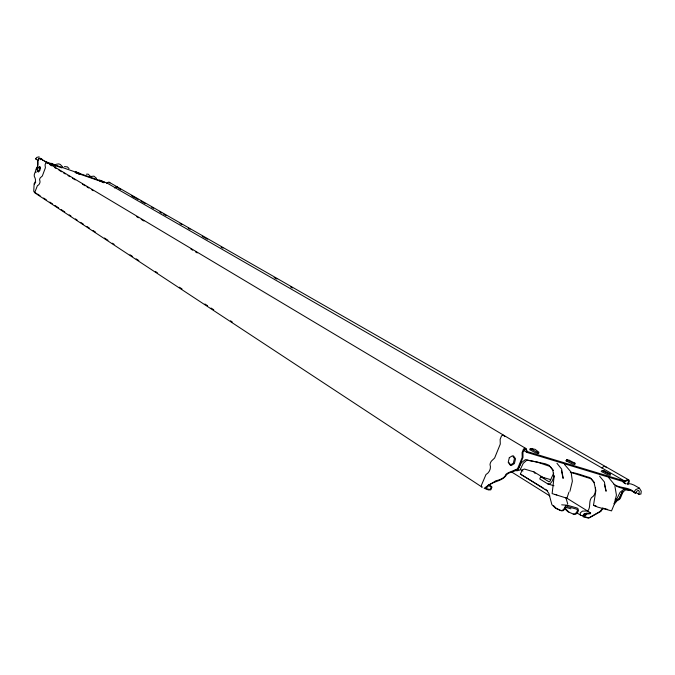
<?xml version="1.0" encoding="UTF-8"?>
<svg xmlns="http://www.w3.org/2000/svg" width="675" height="675" viewBox="0 0 675 675"><rect width="100%" height="100%" fill="white"/><g stroke="black" fill="none" stroke-linecap="round" stroke-linejoin="round"><path stroke-width="1.01" d="M488.177 485.376L487.763 486.945L486.346 487.477M37.792 165.434L37.454 160L35.615 158.768L36.72 157.427L39.133 156.811M627.683 483.595L631.058 483.958L634.171 485.148L639.402 488.152L641.25 491.197L640.921 494.049L638.913 494.303L639.242 491.451L638.575 490.421L637.183 490.835L635.327 493.231C628.973 487.915 620.021 489.746 613.811 484.194M565.971 497.635L590.625 512.907L590.473 513.742L584.727 514.181L583.934 515.59L584.609 516.687L588.144 517.7L589.672 517.396L599.923 511.532L602.64 508.452M595.342 487.755C595.814 491.56 595.139 495.585 591.435 497.686C588.381 501.77 591.157 507.178 587.596 511.245M614.925 486.321L616.427 495.087L614.258 504.267L611.533 510.882L597.847 507.153L593.494 505.339L595.882 490.514L593.992 482.448L590.034 477.613C583.504 475.951 577.142 472.956 570.535 472.314M569.919 491.358L572.375 481.199L571.084 472.078L564.511 464.451M36.02 172.437L36.172 171.88M568.941 492.126L566.907 498.218L552.125 493.594L554.032 477.343L552.783 470.138L548.902 465.235L545.257 463.759L525.352 459.641L521.319 462.772L518.122 469.462L514.797 470.289M38.391 160.397L39.209 158.65A1.207 1.139 -59.4 0 1 39.58 158.642M36.543 169.214L37.614 166.328M106.692 183.44L108.354 182.157L109.24 182.301L628.543 479.782A1.814 1.375 -59.6 0 1 629.184 481.857L627.961 484.65M36.374 193.345L34.67 192.772L33.75 191.227L34.138 183.6A7.771 5.518 41 0 0 34.374 176.555A6.674 4.725 41.4 0 1 34.467 173.99L35.733 170.581A2.135 0.759 -71.3 0 1 36.062 169.054C38.821 165.847 37.403 162.219 38.441 158.811A1.063 1.004 -59.4 0 1 39.766 158.144L525.977 448.563L527.377 451.583L527.023 452.452L624.527 482.009L627.202 480.49A2.059 1.552 -59.6 0 1 628.56 480.963L627.531 484.026M564.308 508.25L567.903 511.718L574.172 514.443L575.8 514.156L577.42 512.772L578.517 510.638L577.96 508.621L577.133 508.039L567.388 505.229L565.591 506.005L564.022 508.933L562.402 510.325L560.773 510.612L555.474 508.165L551.905 504.689L548.851 493.307L546.784 490.539L520.374 474.078L522.433 469.707L524.433 469.057L533.942 471.884L544.7 478.491M550.716 479.663L540.7 476.702L539.772 478.955L547.923 483.983L553.964 485.755M553.686 473.141L549.788 481.612L548.851 481.714L540.7 476.702M554.318 475.867L552.007 481.511L550.108 483.756L547.923 483.983M586.794 513.177L585.571 515.633L583.234 515.227M622.333 491.721L619.928 497.5A3.628 2.472 -74.7 0 1 618.317 499.475L615.929 501.002L613.972 503.432M623.362 491.054L620.595 497.703A3.628 2.472 -74.7 0 1 618.983 499.677L617.068 500.774L614.984 503.347A11.424 4.877 -7.7 0 1 614.284 503.904M34.476 184.165L35.708 182.031M614.807 484.92C620.899 488.388 628.518 486.979 633.952 491.948L635.816 489.561L639.402 488.152M516.712 470.846L520.037 470.028L523.226 463.345L526.897 460.131L537.182 462.105L550.311 466.535L553.416 470.45M615.203 499.087L616.916 498.724L620.072 492.286L623.886 489.24L631.462 490.421M615.271 499.972L618.697 499.247L621.852 492.818L625.717 489.788L629.708 490.042M573.235 514.173L574.864 513.894L576.484 512.502L577.522 510.359L576.872 509.254L567.228 506.478L563.338 510.595L561.718 510.882L556.411 508.435L553.559 505.651M56.32 164.244L58.717 163.898L60.235 164.422L62.851 167.096M90.096 176.572L93.926 176.15L96.593 178.386M64.496 166.539L67.492 166.953L69.044 168.632M601.754 467.859L604.066 466.383L605.365 466.509A1.78 1.358 -59.6 0 1 606.167 467.674M86.366 174.209L88.096 174.116L90.939 176.858M587.469 510.95L582.441 511.135L580.247 512.89L580.458 515.101L583.782 516.299M590.625 512.907L584.305 513.608L583.386 514.848L583.208 516.831L588.727 518.172L601.045 511.312A13.103 5.535 -7.7 0 1 603.07 508.781M114.716 187.464L117.113 186.806A1.055 0.97 -60.7 0 1 117.517 187.102M114.531 187.962L116.243 187.169A1.19 1.097 -60.6 0 1 116.927 187.304M561.684 504.824L567.388 505.229M530.212 448.563L535.089 449.322L539.047 452.368L536.178 451.676L530.212 448.563L533.081 449.255M570.333 472.23L591.393 478.879L594.557 482.743M593.494 505.339L596.185 506.09M610.284 475.335L607.5 474.677L601.189 471.428M574.99 464.602L572.105 463.919L565.836 460.671L567.759 461.126M607.66 509.439L602.429 508.013M565.169 507.161L570.94 508.823M555.179 494.421L556.833 494.902M520.374 474.078L543.316 488.067M525.977 448.563L525.369 448.377A1.89 1.485 -58.9 0 0 523.226 449.677L522.087 452.621L522.214 457.422L518.181 467.294A3.763 2.371 -74.3 0 1 516.577 469.361L509.389 472.281A11.711 5.24 -6.7 0 0 505.718 474.576A13.559 6.092 -6.3 0 1 495.771 480.803L484.178 488.27L488.489 489.949L490.809 489.856L491.974 487.088L489.628 484.827M628.543 479.782L627.218 479.655L624.873 481.174L527.377 451.583M100.912 180.613L99.537 180.166L104.119 182.064L101.596 180.832M76.562 172.893L75.094 172.42L79.895 174.403L77.287 173.129M101.343 181.474L99.191 180.782L103.975 182.756L102.136 181.803M52.422 163.772L50.988 163.308L55.434 164.953M77.549 172.479L75.44 171.796L80.038 173.703L78.308 172.792M52.878 164.649C44.238 161.73 61.374 168.531 53.679 164.987M44.212 161.19L51.173 163.603M54.152 164.641L99.908 180.529M102.895 181.567L106.869 182.95L624.873 481.174L624.527 482.009L622.704 480.954M47.005 162.726L49.992 163.755M54.962 165.485L61.931 167.898M79.836 174.116L98.727 180.672M623.362 482.482L625.894 483.857M118.749 188.35L120.58 189.397M131.549 195.691L133.372 196.737M135.203 197.792L137.945 199.361M143.429 202.508L145.26 203.555M151.656 207.225L153.487 208.28M159.882 211.95L161.713 212.996M163.536 214.043L166.278 215.62M179.989 223.484L181.82 224.53M188.215 228.201L190.046 229.255M204.668 237.642L207.411 239.22M221.122 247.084L222.953 248.13M274.143 277.501L276.885 279.07M290.596 286.934L292.418 287.989M132.73 196.45L134.561 197.497M140.957 201.167L142.788 202.222M202.213 236.317L204.044 237.364M635.504 492.328L638.913 494.303M49.933 164.742L51.747 165.822M54.456 167.442L56.261 168.531M58.97 170.151L61.687 171.771M63.492 172.859L65.298 173.939M68.015 175.559L69.82 176.639M72.529 178.268L75.237 179.887M82.468 184.216L85.185 185.836M86.991 186.916L88.796 187.996M91.505 189.624L93.319 190.704M136.696 216.667L138.502 217.747M141.21 219.367L143.927 220.995M190.924 249.117L192.729 250.197M195.438 251.826L197.243 252.906M523.496 450.335L527.023 452.452L525.952 449.71A2.135 1.679 -58.9 0 0 524.441 449.314L522.939 452.36L522.99 457.49L518.898 467.505A3.763 2.371 -74.3 0 1 517.295 469.581C514.173 472.044 509.726 471.749 506.765 474.491C502.327 482.161 491.316 480.971 485.663 487.62L485.536 488.346L489.333 489.434L490.75 488.903L491.172 487.325L488.278 485.013M622.898 481.874L626.02 483.806M520.29 469.344L522.982 471.007M545.079 489.164L547.72 490.818M511.464 471.884L549.872 495.948M576.669 512.738L581.133 515.54M37.462 193.987L40.103 195.725M43.63 198.037L46.28 199.775M49.798 202.095L52.447 203.833M55.088 205.563L58.615 207.883M61.256 209.621L64.783 211.933M69.188 214.827L70.951 215.992M75.364 218.886L77.127 220.042M80.646 222.362L83.295 224.092M86.822 226.412L89.463 228.15M92.99 230.462L95.631 232.2M104.448 237.988L107.975 240.308M112.379 243.203L114.142 244.358M130.005 254.779L132.654 256.517M136.173 258.837L138.822 260.575M155.562 271.578L157.326 272.734M179.364 287.204L182.005 288.942M204.922 303.995L207.562 305.733M211.089 308.053L213.739 309.791M230.479 320.794L232.242 321.95M533.942 471.884L535.022 473.437M40.163 158.287L40.905 159.764M537.148 452.326L538.768 453.592L535.773 452.874L529.554 449.626M35.615 158.768L36.636 159.629M633.952 491.948L635.327 493.231M565.237 508.511L568.839 511.987M608.875 477.883L613.929 483.958M599.56 476.137L604.387 481.975L606.083 491.257L604.378 484.498M556.942 463.252L561.667 469.15L563.136 478.406L561.448 470.745M513.447 455.861L515.548 458.747L514.384 463.607L511.118 465.573L509.026 462.679M41.437 158.532L42.736 160.38M48.052 163.409L47.005 162.472A1.08 1.012 -59.4 0 0 45.672 163.148L45.073 164.86L45.402 167.763L42.322 176.015L40.39 177.711A3.4 3.189 -57.4 0 0 39.597 179.854A4.236 3.982 -56.7 0 1 37.412 185.709L34.923 192.004L35.513 193.328L482.212 487.232L481.402 486.447L481.477 485.131L486 474.517A7.265 5.763 -57.7 0 0 490.016 464.653A5.83 4.607 -58 0 1 491.484 461.033L494.623 458.021L500.285 444.099L500.141 439.383L501.255 436.489A1.848 1.468 -58.9 0 1 503.364 435.223L504.841 436.632M39.952 166.598L40.534 167.864L39.783 170.589L38.458 172.041L37.876 170.775M565.886 497.728L567.726 503.93M109.24 182.301A1.046 0.962 -60.7 0 1 109.839 183.06M46.448 162.987A1.215 1.148 -59.3 0 1 46.82 162.979M509.321 457.667L508.208 462.316L510.207 465.092L513.346 463.21L514.46 458.536L512.443 455.777L509.321 457.667M38.019 167.889L37.294 170.497L37.851 171.712L39.125 170.319L39.842 167.712L39.285 166.497L38.019 167.889M604.505 471.04L601.838 470.399L607.888 473.504L610.554 474.137L604.505 471.04M569.253 460.291L566.485 459.624L572.493 462.738L575.269 463.396L569.253 460.291"/></g></svg>
